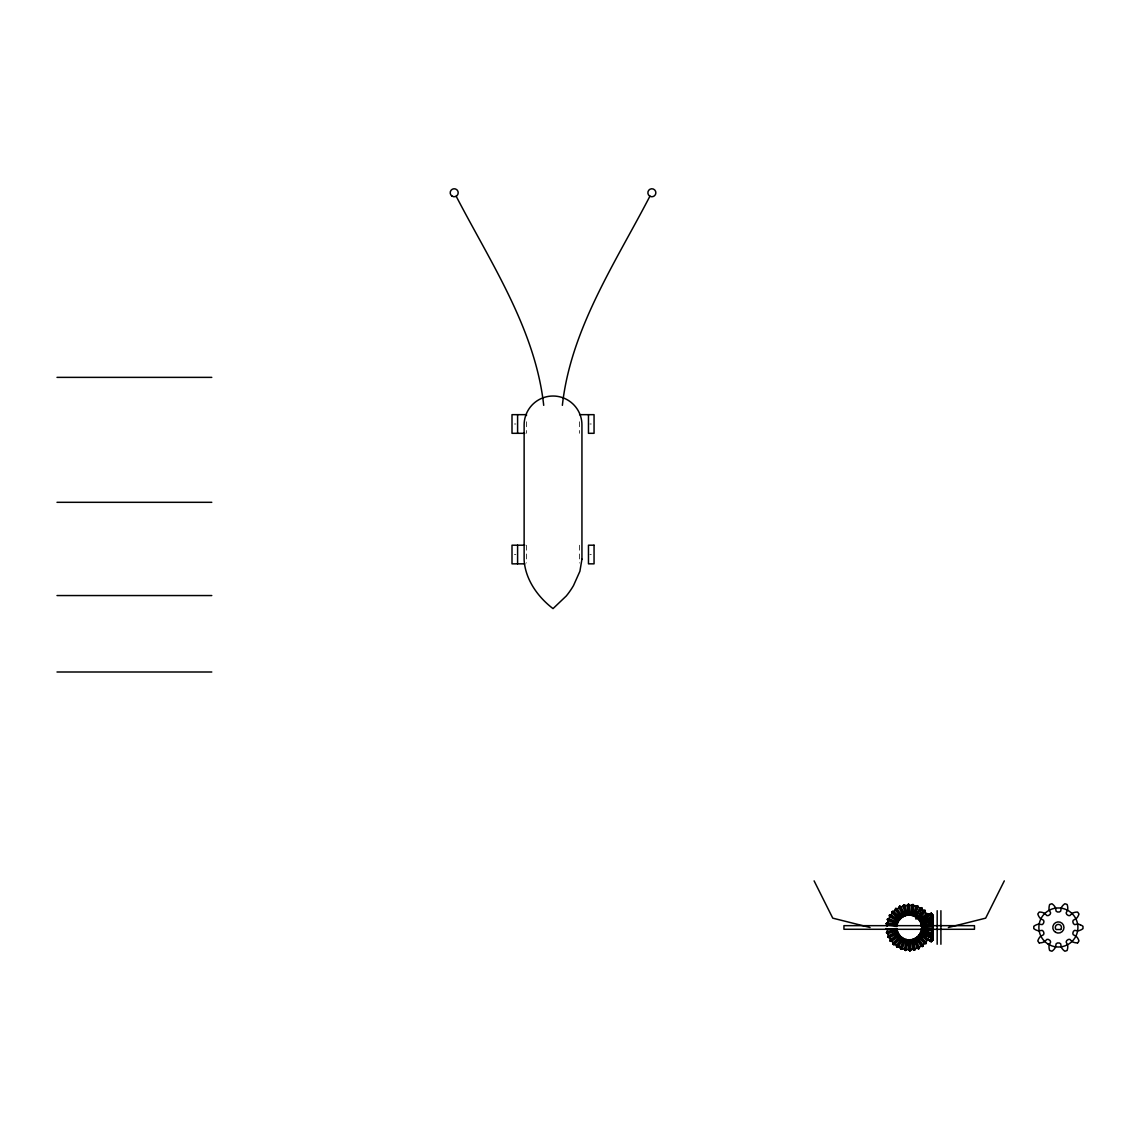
<?xml version="1.0" encoding="UTF-8"?>
<svg xmlns="http://www.w3.org/2000/svg" width="1140" height="1140" viewBox="0 0 1140 1140"><rect width="100%" height="100%" fill="white"/><g stroke="black" fill="none" stroke-linecap="round" stroke-linejoin="round"><path stroke-width="0.75" stroke-dasharray="5 3.75" d="M514.453 423.995L515.85 423.995M589.865 423.995L591.261 423.995M514.453 554.524L515.85 554.524M589.865 554.524L591.261 554.524M579.59 421.757L579.59 433.286M579.59 545.219L579.59 563.003M526.466 421.757L526.466 433.286M526.466 545.219L526.466 563.003"/><path stroke-width="1.5" d="M933.176 939.232L931.765 941.212L933.176 939.232L931.181 940.771L921.419 934.8L922.517 932.99L933.176 937.394L932.463 939.047A3.662 1.14 -48.3 0 0 931.708 939.816C931.081 942.908 920.279 935.441 921.932 934.116M921.832 922.531A1.966 1.04 56.5 0 1 921.391 921.875L931.181 917.258L932.121 918.469A3.235 1.639 55.7 0 0 932.463 918.812L933.176 920.835L922.174 923.628A1.796 1.097 64.8 0 0 921.847 923.6A3.149 1.952 71.1 0 0 921.419 923.714L931.181 921.077L932.121 922.174A2.351 1.496 67.6 0 0 932.677 922.573L933.176 924.569L922.517 925.865L922.317 924.797M933.204 928.003L932.862 926.72L932.99 928.644M932.306 917.059A3.534 1.781 59.6 0 0 931.309 917.059L921.419 921.647A3.149 1.582 59.3 0 1 921.832 921.662A1.796 0.841 54.2 0 1 922.16 921.832C931.024 921.947 942.053 910.162 922.517 922.73C920.094 918.085 927.547 917.8 931.181 914.565A5.899 1.853 50.5 0 1 931.836 914.864A3.662 0.926 47.2 0 1 932.491 915.335M932.99 916.346L932.819 914.921M921.832 932.406A3.149 1.796 -64.6 0 1 921.419 932.363L921.419 932.164A1.966 1.183 -62.1 0 1 921.832 931.48M889.571 916.19L889.485 915.092L899.118 920.422A8.849 8.279 -52.4 0 1 899.845 919.538L892.221 911.558L893.632 911.402A3.89 2.764 -45.1 0 0 892.306 911.63L892.15 912.584M918.569 935.427L926.122 943.478L926.264 942.524A2.038 1.454 -49.1 0 0 926.136 941.882L918.569 935.427A8.849 8.279 -52.4 0 0 919.268 934.529L928.915 939.873L920.194 934.315A2.237 1.596 -56.4 0 1 919.723 934.458M908.751 949.706L908.936 939.759A8.849 8.279 3.9 0 1 907.81 939.688L907.768 939.773M910.689 915.135L910.646 915.192A8.849 8.279 3.9 0 0 909.464 915.206L909.663 905.26M932.093 915.634A2.679 0.926 49.4 0 1 932.577 915.962L933.176 916.503L931.181 913.496L919.567 920.878A8.849 8.279 60.1 0 1 920.123 921.875L920.294 921.861M922.517 930.297L922.517 929.328L933.176 930.796C934.216 935.441 922.773 930.596 922.246 929.385M933.176 924.569L932.677 922.588M933.176 926.165L932.819 924.227L933.033 926.165M922.317 924.511L922.445 922.915M926.193 943.407L917.785 936.396A8.849 8.279 -41.1 0 1 916.845 937.094L923.001 944.903A2.038 1.454 -37.9 0 1 923.015 945.431L922.673 946.471L915.833 937.864A8.849 8.279 -29.9 0 1 914.822 938.405L919.325 947.198A2.038 1.454 -26.6 0 1 919.239 947.782L918.783 948.708L913.681 938.961A8.849 8.279 -18.6 0 1 912.584 939.289L914.48 950.162L915.106 949.349M921.918 909.264C908.438 935.27 921.533 900.529 921.947 909.065M915.292 948.851L912.584 939.317M922.517 924.583L922.217 922.759M932.99 920.75L933.176 919.353L922.517 922.973M562.362 405.341C570.755 329.161 615.358 262.827 649.885 196.237M894.302 944.547L893.219 944.405L900.344 935.983A8.849 8.279 48.9 0 1 899.588 935.114L899.417 935.171M932.99 917.7L932.677 916.346A2.351 0.755 48.8 0 1 932.149 915.734L931.238 914.622M922.346 932.933C921.476 928.687 934.772 933.745 933.09 935.983M905.146 905.402L903.92 904.804L907.027 915.306A8.849 8.279 -7.4 0 1 908.195 915.249L907.411 905.331A2.038 1.454 -4.1 0 1 907.697 904.889L908.552 904.205L909.563 905.089A3.89 2.764 -0.1 0 0 908.452 904.319A2.594 1.938 3 0 0 907.44 905.131M908.195 915.249L908.409 914.864A2.422 1.81 3 0 1 908.751 914.537L908.552 904.205M908.951 939.788L909.863 950.76L910.732 950.09A2.038 1.454 -4.1 0 0 911.002 949.634L910.219 939.716A8.849 8.279 -7.4 0 0 911.344 939.574L914.451 950.162A3.89 2.921 -8.2 0 0 915.32 949.05M922.517 932.777L922.246 931.508M904.433 949.178L906.556 939.474A8.849 8.279 15.1 0 1 905.459 939.175L902.395 948.637M906.542 939.502L905.402 950.447L906.286 949.948A2.038 1.454 7.1 0 0 906.642 949.549L907.81 939.688M916.446 906.015L917.415 905.702A3.89 2.764 22.4 0 1 918.042 906.941L917.472 905.716L912.969 915.762A8.849 8.279 15.1 0 0 911.857 915.491L912.998 904.519L913.924 905.602M911.857 915.491L913.995 905.844M903.222 938.248L898.391 946.898A2.038 1.454 29.6 0 1 897.907 947.098L896.881 947.226L903.194 938.263A8.849 8.279 26.4 0 0 904.262 938.719L900.899 949.235L901.968 948.95M921.59 907.768L915.192 916.717A8.849 8.279 26.4 0 0 914.152 916.247L917.472 905.716M933.176 939.032C932.862 943.493 918.826 934.087 922.075 934.772M910.632 915.221L911.772 905.417A2.038 1.454 7.1 0 1 912.143 905.032L912.998 904.519L911.373 914.736A2.166 1.624 14.3 0 0 910.874 914.921M927.091 936.254L922.217 934.287L922.317 933.147M922.517 933.902L933.176 938.377L933.176 937.394M888.901 937.536L887.96 936.995L897.394 932.762A2.422 1.81 70.5 0 0 897.835 933.076L898.292 933.104A8.849 8.279 60.1 0 0 898.847 934.087L890.283 941.042L891.266 941.298M925.31 911.843L925.167 910.547L918.085 918.085A2.237 1.596 44.9 0 1 918.099 918.527M895.385 909.535L895.727 908.495L897.066 908.665M886.749 924.569L886.25 923.585L887.319 922.759M905.374 950.447L907.526 940.015A2.237 1.681 14.3 0 1 907.127 940.272M887.96 936.995L888.345 935.769M921.006 922.203L920.735 922.973A8.849 8.279 71.4 0 1 921.006 924.113L922.075 924.455M901.54 917.429L901.569 917.287A2.166 1.624 -30.7 0 1 901.626 916.973L895.727 908.495M926.806 913.596A2.594 1.938 59.3 0 1 928.088 913.995A3.89 2.764 56.2 0 1 927.974 915.306L928.188 914.009L927.148 913.667A2.038 1.454 52.1 0 0 926.62 913.681L926.506 913.739A16.872 16.687 48.9 0 0 925.167 912.2L918.071 918.982L925.153 910.518A2.594 1.938 48 0 0 923.756 910.433M914.152 916.247L918.127 907.127A16.872 16.687 26.4 0 1 919.937 908.152A2.038 1.454 29.6 0 1 920.507 907.868L921.505 907.711A3.89 2.764 33.7 0 1 921.875 909.065M916.261 917.386L916.275 917.358A8.849 8.279 37.6 0 1 917.144 918.113L917.301 918.042M901.569 917.287L895.655 908.552A3.89 2.921 -30.7 0 0 895.299 909.891M912.969 915.762L916.019 906.328A2.038 1.454 18.4 0 1 916.46 906.029M887.333 933.389L886.507 932.663L896.738 930.525A2.422 1.81 81.8 0 0 896.966 930.753L897.337 930.867A8.849 8.279 71.4 0 0 897.764 931.936L888.003 937.08A3.89 2.921 70.5 0 0 889.243 937.693M899.018 907.511A2.594 1.938 -19.5 0 1 899.674 906.328A3.89 2.764 -22.6 0 1 900.928 906.713L899.602 906.272L903.877 915.705A2.422 1.81 -19.5 0 0 903.607 916.104L903.593 916.56A8.849 8.279 -29.9 0 0 902.609 917.13L901.726 916.931A2.237 1.596 -33.9 0 1 902.168 917.016L902.281 916.973M914.579 939.274A2.422 1.81 -19.5 0 0 914.793 938.861L914.836 938.434M923.087 945.074A2.594 1.938 -30.7 0 1 922.688 946.371L916.859 937.123M887.462 919.182L897.251 923.386A2.166 1.624 -64.5 0 1 897.066 922.944L887.462 919.182L888.659 918.584A3.89 2.764 -67.6 0 0 887.519 919.31M886.507 932.663L887.134 931.537M887.633 933.603A3.89 2.921 81.8 0 1 886.507 932.834L897.109 929.613A8.849 8.279 82.6 0 1 896.966 928.487L887.12 929.299A2.038 1.454 85.9 0 1 886.606 928.986L886.108 928.473A2.594 1.938 -87 0 0 886.863 929.257M921.448 924.241A1.439 1.083 81.8 0 1 921.761 924.583L921.334 925.338A8.849 8.279 82.6 0 1 921.405 926.093M920.864 922.745L920.892 922.673A2.422 1.738 66.2 0 0 920.949 922.174L920.55 921.918M914.765 938.833L918.783 948.708A2.594 1.938 -19.5 0 0 919.396 947.454M904.262 938.719L900.315 947.71A16.872 16.687 26.4 0 1 898.477 946.813M902.424 948.58L902.452 948.523A16.872 16.687 15.1 0 0 904.433 949.064M893.361 944.39A3.89 2.764 44.9 0 1 893.176 943.079L893.219 944.405L900.358 936.923A2.422 1.81 48 0 0 900.842 937.009L901.241 936.866A8.849 8.279 37.6 0 0 902.168 937.536L896.881 947.226L896.468 945.901A3.89 2.764 33.7 0 0 896.952 947.155M1004.312 880.864L985.658 918.156L948.366 927.49M893.176 942.88L900.344 935.983M918.099 918.968L918.113 918.926A8.849 8.279 48.9 0 1 918.826 919.852L919.253 919.809A2.422 1.81 59.3 0 1 919.723 919.909M915.192 916.717L920.023 908.067M905.83 915.677L903.122 906.172A2.038 1.454 -15.4 0 1 903.322 905.616L903.92 904.804L906.328 914.879A2.422 1.81 -8.2 0 0 905.944 915.235L905.83 915.677A8.849 8.279 -18.6 0 0 904.747 916.033L899.688 906.229M899.602 906.272L899.147 907.183A2.038 1.454 -26.6 0 0 899.075 907.711L903.593 916.56M889.442 915.178L898.22 920.65A2.422 1.738 -57.5 0 1 898.69 920.493M931.181 938.035L921.419 933.347A3.149 1.254 -54.1 0 1 921.875 932.834A1.796 0.855 -54.6 0 1 922.174 932.463L933.176 935.912L932.677 934.729A2.351 1.397 -62.4 0 1 932.121 934.857L921.419 931.28L931.181 934.572A3.534 2.066 -60.6 0 0 932.306 934.729M905.972 915.263L906.272 914.893A2.422 1.738 -12.5 0 1 906.713 915.106M902.168 937.536L896.539 945.587A16.872 16.687 37.6 0 1 894.914 944.348L901.27 936.852M921.419 934.002L922.203 933.232M931.181 941.241L931.238 941.184A5.899 1.24 -48.5 0 0 931.879 940.7L933.176 939.616M931.765 939.859L932.491 939.018M890.482 939.446L898.847 934.087M927.889 915.562L927.931 915.52A16.872 16.687 60.1 0 1 928.202 916.175M921.505 934.814C922.559 932.577 927.361 940.985 931.181 941.355L931.238 941.312M931.793 938.391L932.121 938.006A2.351 0.983 -51.7 0 1 932.677 937.451L932.862 937.28M917.201 918.071L923.6 910.547A2.038 1.454 40.9 0 1 924.113 910.447L925.124 910.49M931.793 935.114L932.121 934.743A2.351 1.368 -61 0 1 932.677 934.287L932.819 934.187M921.319 935.341A3.149 0.727 -49.8 0 0 921.776 935L921.847 934.857M921.576 935.27L931.181 941.783L932.363 940.614M931.922 941.07L932.719 940.115L931.95 940.913M908.409 914.864L908.452 904.219M932.762 939.431L932.677 939.517A3.534 0.755 -46.4 0 1 931.551 940.272M931.352 941.626L921.419 935.413M932.463 936.467L932.548 936.396A3.662 1.824 -55 0 0 931.751 937.165A5.899 2.508 -54.1 0 0 931.109 937.992M919.567 920.878L928.188 914.009L919.723 919.952A2.237 1.596 56.1 0 1 919.681 920.436M888.502 935.569L897.764 931.936M909.962 950.746L910.005 940.101A2.166 1.624 3 0 1 909.663 940.429M899.56 935.142L891.893 941.227A16.872 16.687 48.9 0 0 893.247 942.766M918.854 919.823L926.506 913.739M897.408 923.642L897.479 923.714A8.849 8.279 -74.9 0 0 897.223 924.825L886.236 923.685M921.59 929.969L921.733 929.171A2.166 1.624 -75.7 0 1 921.989 929.556A2.422 1.738 -80 0 1 921.59 929.912L921.334 930.126A8.849 8.279 -74.9 0 1 920.892 931.238L920.45 932.42A8.849 8.279 -63.6 0 1 919.937 933.446L920.137 933.831A2.422 1.81 -53.2 0 1 920.222 934.301L920.165 933.988M932.677 937.764L932.677 937.764A2.351 1.04 -52.5 0 1 932.107 938.106M932.762 936.211L933.176 937.023L933.176 935.74M909.62 940.415L909.763 940.315A2.166 1.539 -0.1 0 1 909.236 940.101M891.623 941.398A3.89 2.921 59.3 0 1 890.283 941.113L898.662 934.971A2.422 1.738 55 0 1 898.719 934.529M932.463 932.919L932.548 932.848A3.662 2.323 -66.6 0 0 931.765 933.503A5.899 3.391 -63.6 0 0 931.138 934.259M897.123 922.873L897.964 922.545A8.849 8.279 -63.6 0 1 898.477 921.519L898.277 921.134A2.422 1.81 -53.2 0 1 898.178 920.664M922.517 920.635L921.462 919.738L931.209 913.24L932.406 914.38M921.69 920.108L931.252 913.553L932.591 914.793M922.374 932.164L922.217 932.264A1.796 0.983 -58.9 0 1 921.832 932.392M922.317 931.209L921.419 932.292M921.419 920.208L931.181 914.38A3.534 1.183 52.2 0 1 932.306 914.822M922.174 930.468L922.217 930.44A2.408 1.325 -62.9 0 0 921.519 931.38L922.075 931.565M921.419 924.668L921.747 924.497A1.966 1.282 69.1 0 1 921.419 923.998L922.203 924.74M887.333 931.38L897.109 929.613M922.075 933.304L932.121 938.092M889.428 937.622L898.292 933.104M925.566 919.553L922.217 920.75M933.09 932.577L932.719 930.881A2.351 1.61 -77.4 0 1 932.121 930.81L921.419 929.043L921.419 929.827A2.023 1.397 -77.3 0 1 921.761 929.314M922.246 930.425L922.517 931.081L922.517 930.169M889.485 915.092L890.796 914.75M932.463 936.168L932.548 936.125A3.662 1.966 -57.2 0 1 931.964 936.254M932.463 928.772L932.548 928.73A3.662 2.565 -83.2 0 0 931.779 929.2M928.644 939.987L927.689 940.215A3.89 2.764 -56.3 0 0 928.744 939.802M889.485 937.607L889.556 937.593A16.872 16.687 60.1 0 0 890.568 939.36M932.819 932.449L933.176 933.973L933.176 932.321M932.677 932.491L932.548 932.52A3.662 2.408 -70 0 1 931.95 932.463A3.534 2.309 -79 0 0 932.278 932.534M921.419 923.785L931.181 920.693A5.899 3.648 68.9 0 1 931.793 920.522A3.662 2.209 63 0 1 932.463 920.564L932.548 920.55M922.174 928.174L922.217 928.16A2.408 1.553 -76.4 0 0 921.49 928.915L921.562 928.972A2.123 1.368 -76.1 0 1 921.804 928.544M933.033 930.254L933.176 928.388L933.176 930.212L930.126 929.87M932.762 930.34L932.677 930.368A2.351 1.596 -75.4 0 0 932.121 930.739M930.126 921.519C934.13 918.84 934.23 923.528 930.126 922.915M887.832 933.56L897.365 930.867M892.292 911.487L900.714 918.612A8.849 8.279 -41.1 0 1 901.569 917.871L901.526 917.771M926.122 943.478L924.839 943.578A3.89 2.764 -45.1 0 0 926.107 943.336A2.594 1.938 -42 0 0 926.264 942.025M922.174 930.283L922.217 930.269A2.408 1.568 -78.7 0 1 921.462 929.969M933.176 922.802L922.517 924.882L922.317 925.837M932.905 928.658L922.317 928.145M887.889 933.575L887.96 933.56A16.872 16.687 71.4 0 0 888.602 935.498M930.126 924.74L933.176 924.341M887.504 922.702L897.223 924.825M922.075 926.991L921.747 926.763A2.166 1.525 86.4 0 1 921.433 926.506L931.181 925.58L932.121 926.45A2.351 1.639 84.3 0 0 932.677 926.706L932.677 926.706M933.176 926.763L922.246 927.048M922.673 946.471L921.348 946.3M57 377.368L211.784 377.368M579.59 414.661L594.054 414.661L594.054 433.314L588.468 433.314L588.468 414.661M524.699 433.314L512.003 433.314L512.003 414.661L526.466 414.661L526.466 415.516M57 502.312L211.784 502.312M524.699 545.205L512.003 545.205L512.003 563.844L524.699 563.844M57 595.55L211.784 595.55M57 672.001L211.784 672.001M923.315 925.666L843.942 925.666L843.942 929.271L923.315 929.314M930.368 925.666L974.472 925.666L974.472 929.271L930.368 929.314M917.558 917.999L918.056 918.042A2.166 1.624 48 0 0 917.572 917.957M900.842 936.966L900.358 936.923A2.237 1.596 44.9 0 1 900.315 936.439M932.862 926.15L932.677 926.15A2.351 1.653 86.4 0 0 932.207 926.293L931.907 926.051M932.719 924.497L932.548 924.483A3.662 2.522 78.3 0 0 931.779 924.711A5.899 3.99 84.8 0 0 931.166 925.11L921.419 926.193A3.149 2.109 87 0 1 921.847 925.922A1.796 1.24 80.5 0 1 922.174 925.808L922.217 925.823M888.858 918.569L897.964 922.545M921.419 928.815L931.181 929.87A5.899 3.905 -77.9 0 1 931.765 929.171M886.749 924.554A2.038 1.454 -82.9 0 0 887.134 924.925L897.009 926.079L886.25 923.585M931.793 918.313L932.121 918.37A3.235 1.696 56.8 0 1 932.449 918.469L932.905 918.74M918.712 948.736L917.615 948.409A2.594 1.838 -21.3 0 0 918.755 948.48M870.048 927.49L832.756 918.156L814.102 880.864M887.191 924.953L887.248 924.968A16.872 16.687 -86.1 0 0 887.134 926.321M890.981 914.765L899.147 920.436M919.268 934.529L927.433 940.201M897.508 923.728L888.16 920.735A16.872 16.687 -74.9 0 0 887.633 922.702M932.719 922.103L932.99 920.536M914.394 950.176L913.268 949.563M917.757 936.382L924.597 943.507M921.747 920.821L921.419 920.693A3.092 0.926 51.3 0 0 921.776 921.149A2.166 0.755 49 0 1 921.305 920.308M922.217 925.637L922.174 925.623A2.408 1.454 69.1 0 1 921.505 924.782M927.319 940.158L927.361 940.187A16.872 16.687 -52.4 0 1 926.065 941.768L926.107 941.825M897.707 932.976L897.422 932.819A2.237 1.596 67.4 0 1 897.565 932.349M889.585 916.175A2.038 1.454 -60.4 0 0 889.798 916.674L898.448 921.505M919.966 933.46L924.241 935.826M932.463 917.315L932.548 917.372A3.662 1.667 52.8 0 0 931.822 917.116A5.899 2.907 57.4 0 0 931.209 917.016M909.863 950.76L908.879 949.919M933.033 918.826L933.176 917.828M932.677 918.598L933.176 917.686M922.217 923.5L922.174 923.457A2.408 1.154 57.9 0 1 921.533 922.517A2.123 1.012 57.9 0 0 921.947 923.072M931.209 913.525L932.548 914.75M931.722 913.867L932.349 914.551L931.294 913.325L921.419 919.553L922.303 920.536M897.237 908.765L902.581 917.102M915.833 937.864L921.177 946.2M931.209 930.311L931.238 930.326A3.534 2.408 -75.1 0 0 932.278 930.881M932.463 915.221L933.176 915.377M892.306 913.14L899.845 919.538M905.303 950.432L904.505 949.435A3.89 2.764 11.2 0 0 905.417 950.347A2.594 1.938 14.3 0 0 906.585 949.748M932.463 917.059L932.548 917.144A3.662 1.511 51.1 0 1 931.893 916.531M900.714 918.612L893.917 911.515A16.872 16.687 -41.1 0 1 895.456 910.176L895.427 910.119M931.879 914.038L931.651 913.767M921.091 946.115L921.12 946.172A16.872 16.687 -29.9 0 1 919.31 947.14M931.209 925.609L931.238 925.637A3.534 2.494 86.5 0 0 932.335 926.692M913.681 938.961L917.287 948.181M895.456 910.176L901.555 917.843M911.601 914.964L911.701 915.092A2.422 1.738 10 0 0 911.316 914.779M907.027 915.306L905.317 905.602M904.732 916.004L901.184 906.884A16.872 16.687 -18.6 0 1 903.122 906.229M917.216 948.081L917.258 948.138A16.872 16.687 -18.6 0 1 915.277 948.736M456.185 196.237C490.713 262.827 535.301 329.161 543.709 405.341M911.344 939.602L913.097 949.364M887.747 920.236L887.419 919.282A3.89 2.921 -64.5 0 0 887.861 920.593M900.315 948.095L900.899 949.235L904.647 939.588A2.237 1.596 22.4 0 1 904.419 939.16M916.247 916.988L916.261 917.059A2.422 1.738 32.5 0 0 916.019 916.546M909.677 905.331L909.677 905.388A16.872 16.687 3.9 0 1 911.729 905.531M922.531 926.065L922.531 926.407M890.226 940.956L890.383 939.616A3.89 2.764 56.2 0 0 890.369 940.97M940.913 910.703L940.913 944.262M937.18 910.703L937.18 944.262M517.603 414.661L517.603 433.314M517.603 545.205L517.603 563.844M931.038 940.657A5.899 1.368 -48.8 0 1 931.679 939.816M932.477 938.761A3.662 1.311 -49.5 0 1 931.993 939.061M932.677 922.06A2.351 1.525 69.3 0 0 932.121 922.06L931.793 922.118A3.534 2.266 67.2 0 1 932.264 922.075M932.392 915.121A3.662 0.741 46.5 0 1 931.665 914.294M931.565 914.209A5.899 0.727 47.6 0 1 930.895 913.397M921.348 920.094A2.408 0.798 52 0 1 922.118 920.493M921.818 934.045A3.149 1.339 -55.1 0 1 921.391 934.187M887.447 931.323A16.872 16.687 82.6 0 1 887.177 929.299M886.35 923.699A3.89 2.764 -78.8 0 1 887.333 922.816M888.972 918.584A16.872 16.687 -63.6 0 1 889.884 916.76M890.782 914.807A3.89 2.764 -56.3 0 0 889.528 915.235A2.594 1.938 -53.2 0 0 889.642 916.546M891.095 914.807A16.872 16.687 -52.4 0 1 892.349 913.197M892.135 912.94A3.89 2.921 -42 0 1 892.15 911.587M895.712 908.637A3.89 2.764 -33.8 0 1 897.038 908.723M897.323 908.851A16.872 16.687 -29.9 0 1 899.104 907.825M905.36 905.716A16.872 16.687 -7.4 0 1 907.397 905.459M912.998 904.619A3.89 2.764 11.2 0 1 913.867 905.616M913.981 905.901A16.872 16.687 15.1 0 1 915.962 906.443M921.875 909.378A16.872 16.687 37.6 0 1 923.5 910.618M925.053 910.575A3.89 2.764 44.9 0 1 925.238 911.886M924.497 943.45A16.872 16.687 -41.1 0 1 922.958 944.789M922.688 946.328A3.89 2.764 -33.8 0 1 921.377 946.243M913.055 949.25A16.872 16.687 -7.4 0 1 911.017 949.506M908.723 949.577A16.872 16.687 3.9 0 1 906.685 949.435M902.31 948.822A3.89 2.921 25.5 0 1 901.042 949.335M894.672 944.561A3.89 2.921 48 0 1 893.304 944.547M921.576 931.323A1.966 1.069 -62.8 0 1 921.918 930.853M921.875 925.238A1.966 1.183 68.9 0 1 921.576 924.825M921.348 933.945A2.166 0.969 -52.2 0 1 921.804 933.261M932.42 937.721A3.534 1.496 -51.3 0 1 931.38 938.077M931.537 938.02A3.534 1.397 -54.1 0 1 932.534 936.681M931.466 934.43A3.534 1.938 -62.8 0 1 932.463 933.133M931.423 930.04A3.534 2.266 -76.1 0 1 932.377 928.943M931.38 925.352A3.534 2.351 87.3 0 1 932.278 924.569M932.377 922.616A3.534 2.309 69.1 0 1 931.181 921.177M931.366 920.849A3.534 2.195 71.5 0 1 932.264 920.422M932.392 919.054A3.534 1.867 56.5 0 1 931.123 917.358M932.363 916.361A3.534 1.24 49 0 1 931.024 914.551M932.093 915.947A4.075 1.325 48.4 0 1 932.491 916.232M932.563 916.859A3.534 1.054 51.3 0 1 932.149 916.361M932.007 918.498A3.534 1.796 55.3 0 1 932.349 918.598M931.936 930.668A3.534 2.437 -77.3 0 1 932.349 930.354M931.85 934.757A3.534 2.123 -62.1 0 1 932.392 934.216M932.264 936.353A3.534 2.009 -64.9 0 1 931.936 936.353M931.793 938.077A3.534 1.582 -52.2 0 1 932.377 937.394M932.321 939.175A3.534 1.511 -55.4 0 1 931.865 939.374M930.924 941.384A3.534 0.855 -46.8 0 1 932.278 939.588M932.249 940.814A3.534 0.841 -50 0 1 931.067 941.555M912.128 940.015A2.166 1.539 -11.3 0 1 911.701 939.859M912.47 939.731A2.422 1.81 -8.2 0 1 912.185 940.101M914.508 939.203A2.237 1.596 -22.6 0 1 914.066 939.132M916.702 937.964A2.422 1.738 -35 0 1 916.247 937.964M916.916 937.55A2.422 1.81 -30.7 0 1 916.788 937.992M918.598 936.282A2.237 1.596 -45.1 0 1 918.156 936.382M918.726 935.855A2.422 1.81 -42 0 1 918.683 936.31M920.878 932.278A2.166 1.539 -67.6 0 0 921.248 932.021A2.422 1.81 -64.5 0 0 921.206 931.565M921.761 924.569A2.422 1.738 77.5 0 1 921.576 924.982M920.578 921.89A2.166 1.624 70.5 0 1 920.992 922.103M915.548 916.517A2.422 1.81 36.8 0 1 916.019 916.46M914.009 915.805A2.422 1.738 21.2 0 0 913.753 915.434A1.681 1.268 25.5 0 0 913.297 915.491M908.765 914.679A1.439 1.012 1.2 0 1 909.164 914.864M903.906 915.748A2.422 1.738 -23.8 0 1 904.348 915.833M899.816 918.669A2.422 1.738 -46.3 0 1 900.258 918.584M899.688 919.111A2.422 1.81 -42 0 1 899.731 918.655M897.166 922.944A2.237 1.596 -67.6 0 1 897.536 922.688M896.81 925.053A2.422 1.738 -80 0 0 896.496 925.366A2.422 1.81 -75.7 0 0 896.639 925.823M896.667 930.397A2.166 1.539 78.7 0 1 896.838 929.984M902.41 938.405A2.237 1.596 33.6 0 1 902.225 937.992M902.852 938.448A2.422 1.81 36.8 0 1 902.395 938.505M907.098 940.187A2.422 1.738 10 0 1 906.77 939.873M909.991 950.546A2.594 1.838 1.2 0 1 908.894 949.848M910.974 949.834A2.594 1.938 3 0 1 909.919 950.674M914.465 949.948A2.594 1.838 -10 0 1 913.268 949.477M920.151 907.924A2.594 1.938 36.8 0 1 921.49 907.796M916.118 906.158A2.594 1.938 25.5 0 1 917.415 905.773M911.829 905.217A2.594 1.938 14.3 0 1 913.026 904.59M903.935 905.018A2.594 1.838 -10 0 1 905.146 905.488M903.108 905.915A2.594 1.938 -8.2 0 1 903.977 904.875M886.948 924.854A2.594 1.938 -75.7 0 1 886.322 923.656M886.749 932.748A2.594 1.838 80 0 1 887.205 931.551M888.202 937.023A2.594 1.838 68.7 0 1 888.431 935.755M898.263 947.041A2.594 1.938 36.8 0 1 896.909 947.169M901.099 949.078A2.594 1.838 23.7 0 1 900.358 948.024M1077.571 942.908A24.61 24.61 0 0 0 1078.981 940.956A12.768 12.768 0 0 0 1077.656 938.092A9.519 9.519 0 0 0 1077.229 937.479A7.923 7.923 0 0 0 1076.759 936.909A5.757 5.757 0 0 0 1075.989 936.168L1073.182 934.686L1072.811 933.133A15.49 15.49 0 0 0 1073.381 931.394L1074.592 930.354L1077.727 930.796A5.757 5.757 0 0 0 1078.44 930.725A7.923 7.923 0 0 0 1079.152 930.582A9.533 9.533 0 0 0 1079.851 930.354A12.768 12.768 0 0 0 1082.972 928.673A24.61 24.61 0 0 0 1082.972 926.279A12.768 12.768 0 0 0 1080.207 924.74M1039.21 942.908A24.61 24.61 0 0 1 1037.785 940.956A12.768 12.768 0 0 1 1039.324 937.764A9.519 9.519 0 0 1 1039.78 937.18A7.923 7.923 0 0 1 1040.264 936.638A5.757 5.757 0 0 1 1040.792 936.168L1043.585 934.686L1043.955 933.133A15.49 15.49 0 0 1 1043.399 931.394L1042.174 930.354L1039.053 930.796A5.757 5.757 0 0 1 1037.984 930.668A7.923 7.923 0 0 1 1037.272 930.468A9.533 9.533 0 0 1 1036.559 930.226A12.768 12.768 0 0 1 1033.809 928.673A24.61 24.61 0 0 1 1033.809 926.279A12.768 12.768 0 0 1 1036.916 924.597A9.519 9.519 0 0 1 1037.628 924.383A7.923 7.923 0 0 1 1038.341 924.241A5.757 5.757 0 0 1 1039.053 924.169L1042.174 924.611L1043.399 923.571A15.49 15.49 0 0 1 1043.955 921.832L1043.585 920.279L1040.792 918.797A5.757 5.757 0 0 1 1040.008 918.056A7.923 7.923 0 0 1 1039.552 917.486A9.519 9.519 0 0 1 1039.124 916.873A12.768 12.768 0 0 1 1037.799 913.995A24.61 24.61 0 0 1 1039.21 912.057A12.768 12.768 0 0 1 1042.715 912.527A9.533 9.533 0 0 1 1043.414 912.784A7.923 7.923 0 0 1 1044.083 913.069A5.757 5.757 0 0 1 1044.696 913.439L1046.962 915.634L1048.558 915.506A15.49 15.49 0 0 1 1050.04 914.437L1050.652 912.955L1049.256 910.119A5.757 5.757 0 0 1 1049.056 909.065A7.923 7.923 0 0 1 1049.014 908.323A9.519 9.519 0 0 1 1049.042 907.582A12.768 12.768 0 0 1 1049.655 904.476A24.61 24.61 0 0 1 1051.935 903.735A12.768 12.768 0 0 1 1054.5 906.172A9.519 9.519 0 0 1 1054.913 906.785A7.923 7.923 0 0 1 1055.284 907.411A5.757 5.757 0 0 1 1055.569 908.067L1056.11 911.188L1057.478 912.014A15.49 15.49 0 0 1 1059.302 912.014L1060.67 911.188L1061.212 908.067A5.757 5.757 0 0 1 1061.668 907.098A7.923 7.923 0 0 1 1062.067 906.485A9.519 9.519 0 0 1 1062.523 905.887A12.768 12.768 0 0 1 1064.846 903.735A24.61 24.61 0 0 1 1067.126 904.476A12.768 12.768 0 0 1 1067.767 907.953A9.519 9.519 0 0 1 1067.753 908.694A7.923 7.923 0 0 1 1067.667 909.421A5.757 5.757 0 0 1 1067.524 910.119L1066.128 912.955L1066.741 914.437A15.49 15.49 0 0 1 1068.223 915.506L1069.819 915.634L1072.085 913.439A5.757 5.757 0 0 1 1073.025 912.912A7.923 7.923 0 0 1 1073.709 912.656A9.533 9.533 0 0 1 1074.436 912.442A12.768 12.768 0 0 1 1077.571 912.071A24.61 24.61 0 0 1 1078.981 914.009A12.768 12.768 0 0 1 1077.457 917.201A9.519 9.519 0 0 1 1077.001 917.785A7.923 7.923 0 0 1 1076.516 918.327A5.757 5.757 0 0 1 1075.989 918.797L1073.182 920.279L1072.811 921.832A15.49 15.49 0 0 1 1073.381 923.571L1074.592 924.611L1077.727 924.169A5.757 5.757 0 0 1 1078.796 924.298A7.923 7.923 0 0 1 1079.495 924.497A9.519 9.519 0 0 1 1080.207 924.74M1077.571 942.894A12.768 12.768 0 0 1 1074.065 942.438A9.533 9.533 0 0 1 1073.367 942.181A7.923 7.923 0 0 1 1072.697 941.897A5.757 5.757 0 0 1 1072.085 941.526L1069.819 939.332L1068.223 939.46A15.49 15.49 0 0 1 1066.741 940.529L1066.128 942.01L1067.51 944.846A5.757 5.757 0 0 1 1067.71 945.901A7.923 7.923 0 0 1 1067.753 946.642A9.519 9.519 0 0 1 1067.738 947.397A12.768 12.768 0 0 1 1067.111 950.489A24.61 24.61 0 0 1 1064.846 951.23A12.768 12.768 0 0 1 1062.281 948.794A9.533 9.533 0 0 1 1061.853 948.181A7.923 7.923 0 0 1 1061.497 947.554A5.757 5.757 0 0 1 1061.212 946.898L1060.67 943.792L1059.302 942.951A15.49 15.49 0 0 1 1057.478 942.951L1056.11 943.792L1055.569 946.898A5.757 5.757 0 0 1 1055.113 947.867A7.923 7.923 0 0 1 1054.714 948.48A9.533 9.533 0 0 1 1054.258 949.078A12.768 12.768 0 0 1 1051.935 951.23A24.61 24.61 0 0 1 1049.641 950.489A12.768 12.768 0 0 1 1049 947.012A9.519 9.519 0 0 1 1049.028 946.271A7.923 7.923 0 0 1 1049.099 945.544A5.757 5.757 0 0 1 1049.256 944.846L1050.652 942.01L1050.04 940.529A15.49 15.49 0 0 1 1048.558 939.46L1046.962 939.332L1044.696 941.526A5.757 5.757 0 0 1 1043.755 942.053A7.923 7.923 0 0 1 1043.072 942.31A9.533 9.533 0 0 1 1042.345 942.524A12.768 12.768 0 0 1 1039.21 942.894M922.531 927.433L922.531 927.433M581.942 559.184L579.904 571.268L573.477 585.632A81.624 81.624 0 0 1 566.309 595.949L553.028 608.603C537.866 597.047 525.383 579.605 524.129 560.125L524.129 424.921A28.899 28.899 0 0 1 553.028 396.022A28.899 28.899 0 0 1 581.942 424.921L581.942 559.184M905.117 939.446L904.647 939.588A2.166 1.624 25.5 0 0 905.117 939.488M594.054 545.205L588.468 545.205L588.468 563.844L594.054 563.844L594.054 545.205M1060.685 929.527L1056.096 929.527A3.078 3.078 0 0 1 1056.253 925.267A3.078 3.078 0 0 1 1060.528 925.267A3.078 3.078 0 0 1 1060.685 929.527M899.161 935.156L898.69 935.014A2.166 1.624 59.3 0 0 899.147 935.185M1055.583 932.321A5.586 5.586 0 0 0 1063.976 927.49A5.586 5.586 0 0 0 1055.583 922.645A5.586 5.586 0 0 0 1055.583 932.321M1048.13 944.105A19.537 19.537 0 0 0 1077.913 928.06A19.537 19.537 0 0 0 1049.128 910.29A19.537 19.537 0 0 0 1048.13 944.105M452.024 196.109A3.99 3.99 0 0 0 458.195 192.974A3.99 3.99 0 0 0 452.38 189.197A3.99 3.99 0 0 0 452.024 196.109M649.686 196.109A3.99 3.99 0 0 0 655.856 192.974A3.99 3.99 0 0 0 650.057 189.197A3.99 3.99 0 0 0 649.686 196.109"/></g></svg>
